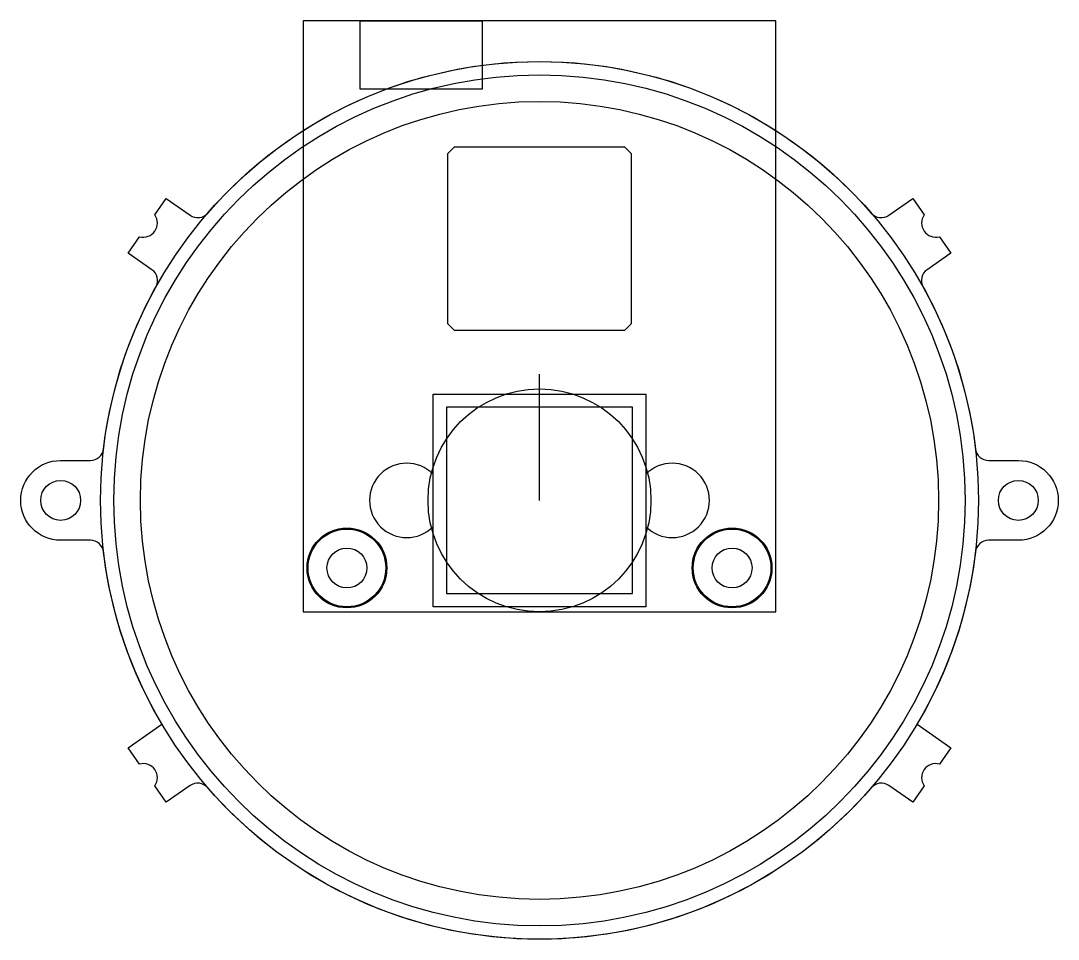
# Model space of a CAD drawing. Header units: inches. Extents: x -7 to 71, y -1 to 68.1.
import ezdxf

# ---------------------------------------------------------------- set-up
doc = ezdxf.new("R2010")
doc.units = ezdxf.units.IN
doc.header["$MEASUREMENT"] = 0
for name, color, linetype in [('3段目', 3, 'Continuous'), ('カメラ台', 1, 'Continuous'), ('基板', 4, 'Continuous')]:
    doc.layers.add(name, color=color, linetype=linetype)

msp = doc.modelspace()

# ---------------------------------------------------------------- linework, layer by layer
msp.add_circle((32, 32), 32)
at = {"layer": '3段目'}
msp.add_lwpolyline([(32, 65, -0.217539), (56.94, 53.61, 0.384322), (58.269, 53.446), (60.056, 54.697), (60.916, 53.468, 0.7), (62.063, 51.83), (62.923, 50.601), (61.137, 49.35, 0.384322), (60.837, 48.045, -0.097765), (64.771, 35.882, 0.380082), (65.764, 35), (68, 35, -1), (68, 29), (65.764, 29, 0.380082), (64.771, 28.118, -0.104658), (60.388, 15.174), (62.923, 13.399), (62.063, 12.17, 0.7), (60.916, 10.532), (60.056, 9.303), (58.269, 10.554, 0.384322), (56.94, 10.39, -0.217539), (32, -1, -0.217539), (7.06, 10.39, 0.384322), (5.731, 10.554), (3.944, 9.303), (3.084, 10.532, 0.7), (1.937, 12.17), (1.077, 13.399), (3.612, 15.174, -0.104658), (-0.771, 28.118, 0.380082), (-1.764, 29), (-4, 29, -1), (-4, 35), (-1.764, 35, 0.380082), (-0.771, 35.882, -0.097765), (3.163, 48.045, 0.384322), (2.863, 49.35), (1.077, 50.601), (1.937, 51.83, 0.7), (3.084, 53.468), (3.944, 54.697), (5.731, 53.446, 0.384322), (7.06, 53.61, -0.217539)], format="xyb", close=True, dxfattribs=at)
for centre, radius in [((32, 32), 32), ((-4, 32), 1.5), ((68, 32), 1.5)]:
    msp.add_circle(centre, radius, dxfattribs=at)
at = {"layer": 'カメラ台'}
msp.add_line((32, 32), (32, 41.5), dxfattribs=at)
for centre, radius in [((32, 32), 33), ((32, 32), 30), ((17.522, 26.92), 3), ((46.478, 26.92), 3), ((17.522, 26.92), 1.5), ((46.478, 26.92), 1.5)]:
    msp.add_circle(centre, radius, dxfattribs=at)
at = {"layer": '基板'}
for points in [[(49.78, 68.068), (14.22, 68.068), (14.22, 23.618), (49.78, 23.618)], [(27.69, 68.066), (27.69, 62.911), (18.53, 62.911), (18.53, 68.066)], [(25.1, 45.285), (25.1, 58.085), (25.6, 58.585), (38.4, 58.585), (38.9, 58.085), (38.9, 45.285), (38.4, 44.785), (25.6, 44.785)], [(40, 33.977), (40, 30.023), (40, 24), (24, 24), (24, 30.023), (24, 33.977), (24, 40), (40, 40)], [(25, 39), (25, 25), (39, 25), (39, 39)]]:
    msp.add_lwpolyline(points, close=True, dxfattribs=at)
for centre, radius in [((32, 32), 8.382), ((17.522, 26.92), 2.921), ((46.478, 26.92), 2.921), ((17.522, 26.92), 1.5), ((46.478, 26.92), 1.5)]:
    msp.add_circle(centre, radius, dxfattribs=at)
at = {"layer": '基板', "linetype": 'Continuous'}
for centre in [(17.522, 26.92), (46.478, 26.92)]:
    msp.add_circle(centre, 1.5, dxfattribs=at)
at = {"layer": '基板'}
for centre, start, end in [((22.023, 32), 45, 315), ((41.977, 32), 225, 135)]:
    msp.add_arc(centre, 2.796, start, end, dxfattribs=at)

doc.saveas('drawing.dxf')
